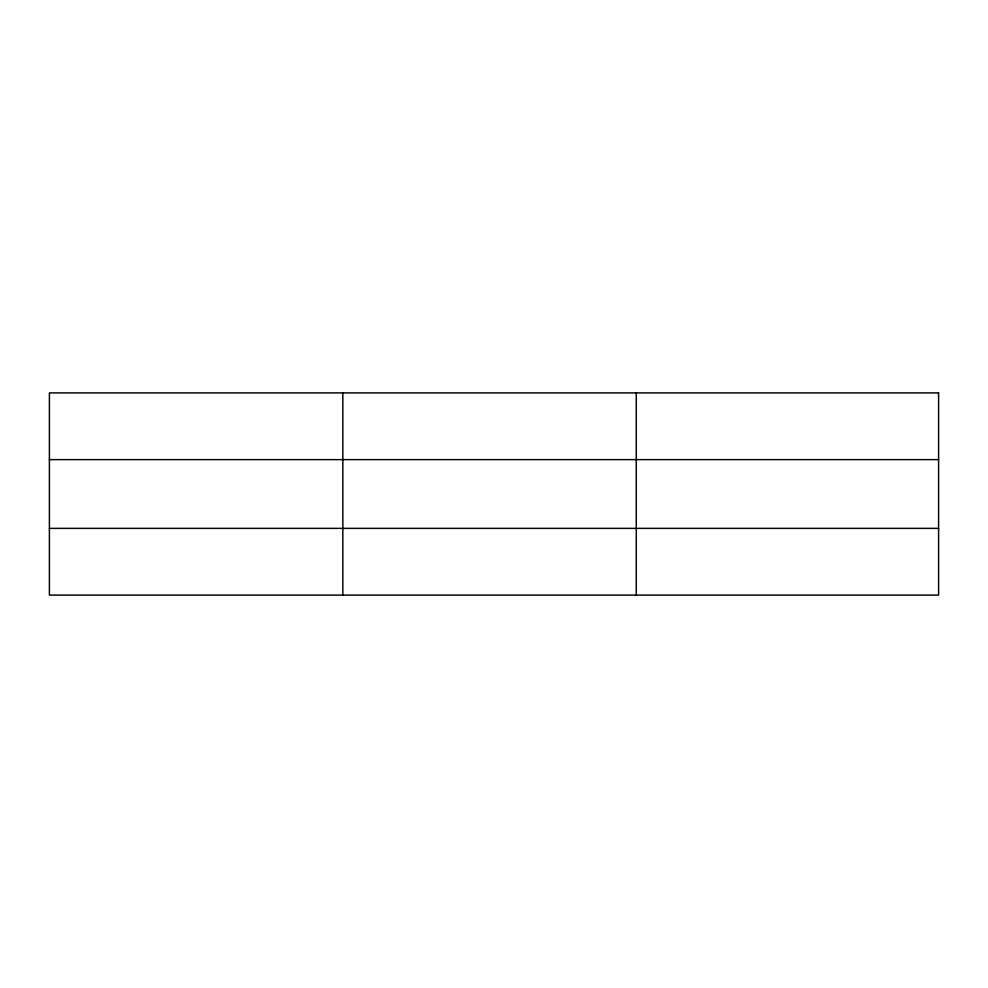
<?xml version="1.0" encoding="UTF-8"?>
<svg xmlns="http://www.w3.org/2000/svg" width="988" height="988" viewBox="0 0 988 988"><rect width="100%" height="100%" fill="white"/><g stroke="black" fill="none" stroke-linecap="round" stroke-linejoin="round"><path stroke-width="1.48" d="M342.836 595.097L342.836 392.903M636.272 595.097L636.272 392.903M49.4 459.63L938.6 459.63M49.4 528.37L938.6 528.37M938.6 392.903L938.6 595.097L49.4 595.097L49.4 392.903L938.6 392.903"/></g></svg>
